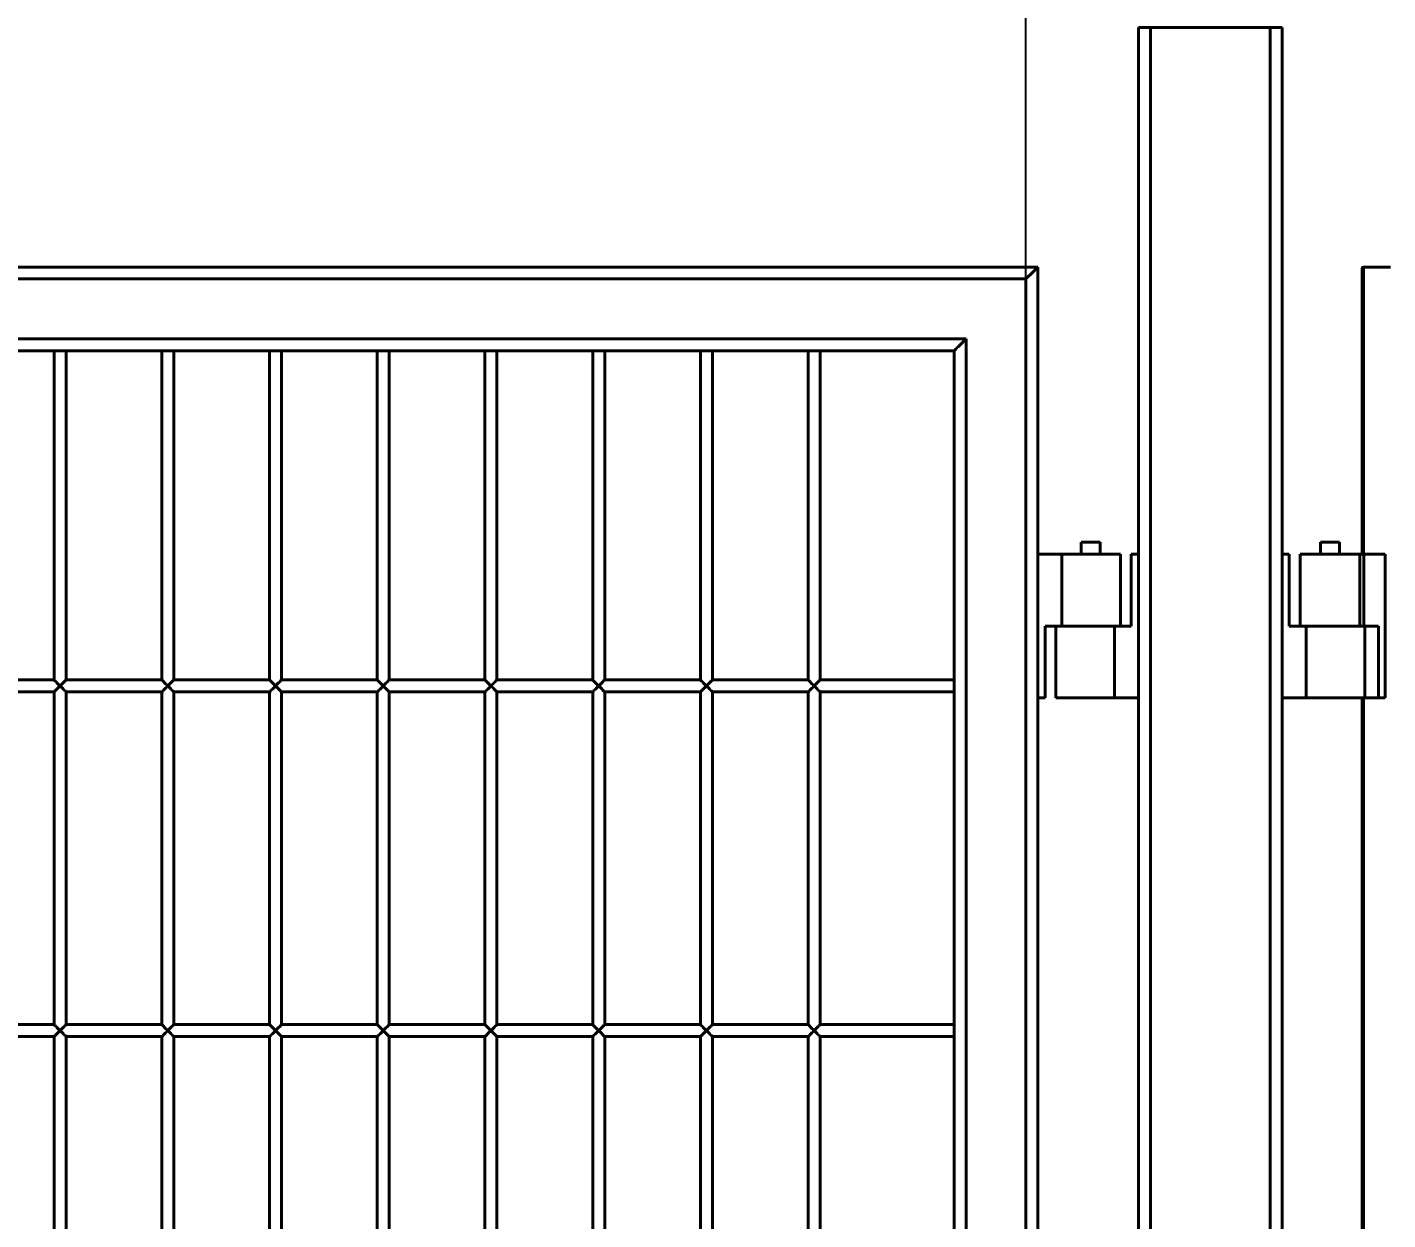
# Model space of a CAD drawing. Header units: millimetres. Extents: x 0 to 297, y 0 to 210.
# Drawn here: x 78.32 to 84, y 170.78 to 175.76 of the extents above; entities that cross this region are included whole.
import ezdxf

# ---------------------------------------------------------------- set-up
doc = ezdxf.new("R2010")
doc.units = ezdxf.units.MM
doc.header["$PDSIZE"] = -1
doc.layers.add('标注层', color=4, linetype='Continuous', lineweight=15)
doc.layers.add('轮廓实线层', color=7, linetype='Continuous', lineweight=40)
doc.styles.get("Standard").update_dxf_attribs({"font": 'gbeitc.shx', "height": 3.5})
doc.dimstyles.new('ISO-25', dxfattribs={"dimtxt": 3.5, "dimasz": 2.5, "dimexe": 1.25, "dimexo": 0, "dimtad": 1, "dimtoh": 1, "dimdec": 1, "dimlfac": 100, "dimdsep": 46, "dimtxsty": 'Standard', "dimcen": 2.5, "dimadec": 0, "dimazin": 0, "dimtfac": 1, "dimtdec": 1, "dimtmove": 0, "dimatfit": 3, "dimfxl": 1, "dimarcsym": 0})

# ---------------------------------------------------------------- blocks, each defined once
blk = doc.blocks.new('*D3')
at = {"layer": 'Defpoints', "color": 0, "transparency": 16777216}
for p in [(82.4909, 180.22), (74.0309, 174.7103), (82.4909, 174.7103)]:
    blk.add_point(p, dxfattribs=at)
at = {"layer": '标注层', "color": 0, "lineweight": -2, "transparency": 16777216}
for p, q in [((74.0309, 174.7103), (74.0309, 182.22)), ((82.4909, 174.7103), (82.4909, 182.22)), ((69.9509, 180.22), (65.8709, 180.22)), ((74.0309, 180.22), (82.4909, 180.22)), ((86.5709, 180.22), (90.6509, 180.22))]:
    blk.add_line(p, q, dxfattribs=at)
at = {"layer": '标注层', "color": 0, "transparency": 16777216}
for points in [[(69.9509, 180.9), (69.9509, 179.54), (74.0309, 180.22)], [(86.5709, 180.9), (86.5709, 179.54), (82.4909, 180.22)]]:
    blk.add_solid(points, dxfattribs=at)
at = {"layer": '标注层', "color": 0, "transparency": 16777216, "insert": (78.2609, 183.494), "char_height": 3.5, "attachment_point": 5}
blk.add_mtext('846', dxfattribs=at)

msp = doc.modelspace()

# ---------------------------------------------------------------- linework, layer by layer
at = {"layer": '轮廓实线层', "color": 7, "linetype": 'Continuous', "lineweight": 40}
for p, q in [((82.9609, 155.7603), (82.9609, 175.7603)), ((82.9609, 175.7603), (83.0109, 175.7603)), ((83.0109, 175.7603), (83.0109, 155.7603)), ((83.0109, 175.7603), (83.5109, 175.7603)), ((83.5109, 155.7603), (83.5109, 175.7603)), ((83.5109, 175.7603), (83.5609, 175.7603)), ((83.5609, 175.7603), (83.5609, 155.7603)), ((73.9809, 174.7603), (82.5409, 174.7603)), ((82.5409, 174.7603), (82.5409, 156.7603)), ((83.8948, 174.7548), (83.8948, 173.5603)), ((84.0137, 174.7603), (83.9003, 174.7603)), ((82.4909, 174.7103), (74.0309, 174.7103)), ((82.4909, 156.8103), (82.4909, 174.7103)), ((74.2809, 174.4603), (82.2409, 174.4603)), ((82.2409, 174.4603), (82.2409, 157.0603)), ((82.1909, 174.4103), (74.3309, 174.4103)), ((78.4309, 174.4103), (78.4309, 173.0353)), ((78.4809, 173.0353), (78.4809, 174.4103)), ((78.8809, 174.4103), (78.8809, 173.0353)), ((78.9309, 173.0353), (78.9309, 174.4103)), ((79.3309, 174.4103), (79.3309, 173.0353)), ((79.3809, 173.0353), (79.3809, 174.4103)), ((79.7809, 174.4103), (79.7809, 173.0353)), ((79.8309, 173.0353), (79.8309, 174.4103)), ((80.2309, 174.4103), (80.2309, 173.0353)), ((80.2809, 173.0353), (80.2809, 174.4103)), ((80.6809, 174.4103), (80.6809, 173.0353)), ((80.7309, 173.0353), (80.7309, 174.4103)), ((81.1309, 174.4103), (81.1309, 173.0353)), ((81.1809, 173.0353), (81.1809, 174.4103)), ((81.5809, 174.4103), (81.5809, 173.0353)), ((81.6309, 173.0353), (81.6309, 174.4103)), ((82.1909, 157.1103), (82.1909, 174.4103)), ((82.7209, 173.6103), (82.7209, 173.5603)), ((82.8009, 173.6103), (82.7209, 173.6103)), ((82.8009, 173.5603), (82.8009, 173.6103)), ((83.7209, 173.6103), (83.7209, 173.5603)), ((83.7209, 173.6103), (83.8009, 173.6103)), ((83.8009, 173.5603), (83.8009, 173.6103)), ((82.5409, 173.5603), (82.6409, 173.5603)), ((82.8859, 173.5603), (82.6409, 173.5603)), ((82.6409, 173.5603), (82.6409, 173.2603)), ((82.8859, 173.2603), (82.8859, 173.5603)), ((82.9309, 173.5603), (82.9609, 173.5603)), ((82.9309, 173.2603), (82.9309, 173.5603)), ((83.5909, 173.5603), (83.5609, 173.5603)), ((83.5909, 173.2603), (83.5909, 173.5603)), ((83.6359, 173.5603), (83.6359, 173.2603)), ((83.6359, 173.5603), (83.8859, 173.5603)), ((83.8859, 173.2603), (83.8859, 173.5603)), ((83.9019, 173.5603), (83.8859, 173.5603)), ((83.9019, 173.5603), (83.9019, 173.2603)), ((83.991, 173.5603), (83.9019, 173.5603)), ((83.991, 172.9603), (83.991, 173.5603)), ((82.5709, 173.2603), (82.5709, 172.9603)), ((82.6409, 173.2603), (82.5709, 173.2603)), ((82.6159, 173.2603), (82.6159, 172.9603)), ((82.7509, 173.2603), (82.6409, 173.2603)), ((82.8609, 173.2603), (82.7509, 173.2603)), ((82.8609, 172.9603), (82.8609, 173.2603)), ((82.8609, 173.2603), (82.9309, 173.2603)), ((83.6609, 173.2603), (83.5909, 173.2603)), ((83.6609, 172.9603), (83.6609, 173.2603)), ((83.6609, 173.2603), (83.7709, 173.2603)), ((83.7709, 173.2603), (83.9055, 173.2603)), ((83.9055, 173.2603), (83.9642, 173.2603)), ((83.9059, 172.9603), (83.9059, 173.2603)), ((83.9642, 173.2603), (83.9642, 172.9603)), ((78.4309, 173.0353), (78.0309, 173.0353)), ((78.8809, 173.0353), (78.4809, 173.0353)), ((79.3309, 173.0353), (78.9309, 173.0353)), ((79.7809, 173.0353), (79.3809, 173.0353)), ((80.2309, 173.0353), (79.8309, 173.0353)), ((80.6809, 173.0353), (80.2809, 173.0353)), ((81.1309, 173.0353), (80.7309, 173.0353)), ((81.5809, 173.0353), (81.1809, 173.0353)), ((82.1909, 173.0353), (81.6309, 173.0353)), ((78.0309, 172.9853), (78.4309, 172.9853)), ((78.4309, 172.9853), (78.4309, 171.5953)), ((78.4809, 171.5953), (78.4809, 172.9853)), ((78.4809, 172.9853), (78.8809, 172.9853)), ((78.8809, 172.9853), (78.8809, 171.5953)), ((78.9309, 171.5953), (78.9309, 172.9853)), ((78.9309, 172.9853), (79.3309, 172.9853)), ((79.3309, 172.9853), (79.3309, 171.5953)), ((79.3809, 172.9853), (79.7809, 172.9853)), ((79.3809, 171.5953), (79.3809, 172.9853)), ((79.7809, 172.9853), (79.7809, 171.5953)), ((79.8309, 171.5953), (79.8309, 172.9853)), ((79.8309, 172.9853), (80.2309, 172.9853)), ((80.2309, 172.9853), (80.2309, 171.5953)), ((80.2809, 171.5953), (80.2809, 172.9853)), ((80.2809, 172.9853), (80.6809, 172.9853)), ((80.6809, 172.9853), (80.6809, 171.5953)), ((80.7309, 171.5953), (80.7309, 172.9853)), ((80.7309, 172.9853), (81.1309, 172.9853)), ((81.1309, 172.9853), (81.1309, 171.5953)), ((81.1809, 171.5953), (81.1809, 172.9853)), ((81.1809, 172.9853), (81.5809, 172.9853)), ((81.5809, 172.9853), (81.5809, 171.5953)), ((81.6309, 172.9853), (82.1909, 172.9853)), ((81.6309, 171.5953), (81.6309, 172.9853)), ((82.5709, 172.9603), (82.5409, 172.9603)), ((82.8609, 172.9603), (82.6159, 172.9603)), ((82.9609, 172.9603), (82.8609, 172.9603)), ((83.5609, 172.9603), (83.6609, 172.9603)), ((83.6609, 172.9603), (83.9059, 172.9603)), ((83.8948, 172.9603), (83.8948, 158.5603)), ((83.9642, 172.9603), (83.9059, 172.9603)), ((83.9642, 172.9603), (83.991, 172.9603)), ((78.4309, 171.5953), (78.0309, 171.5953)), ((78.8809, 171.5953), (78.4809, 171.5953)), ((79.3309, 171.5953), (78.9309, 171.5953)), ((79.7809, 171.5953), (79.3809, 171.5953)), ((80.2309, 171.5953), (79.8309, 171.5953)), ((80.6809, 171.5953), (80.2809, 171.5953)), ((81.1309, 171.5953), (80.7309, 171.5953)), ((81.5809, 171.5953), (81.1809, 171.5953)), ((82.1909, 171.5953), (81.6309, 171.5953)), ((78.0309, 171.5453), (78.4309, 171.5453)), ((78.4309, 171.5453), (78.4309, 170.1553)), ((78.4809, 170.1553), (78.4809, 171.5453)), ((78.4809, 171.5453), (78.8809, 171.5453)), ((78.8809, 171.5453), (78.8809, 170.1553)), ((78.9309, 171.5453), (79.3309, 171.5453)), ((78.9309, 170.1553), (78.9309, 171.5453)), ((79.3309, 171.5453), (79.3309, 170.1553)), ((79.3809, 171.5453), (79.7809, 171.5453)), ((79.3809, 170.1553), (79.3809, 171.5453)), ((79.7809, 171.5453), (79.7809, 170.1553)), ((79.8309, 170.1553), (79.8309, 171.5453)), ((79.8309, 171.5453), (80.2309, 171.5453)), ((80.2309, 171.5453), (80.2309, 170.1553)), ((80.2809, 171.5453), (80.6809, 171.5453)), ((80.2809, 170.1553), (80.2809, 171.5453)), ((80.6809, 171.5453), (80.6809, 170.1553)), ((80.7309, 171.5453), (81.1309, 171.5453)), ((80.7309, 170.1553), (80.7309, 171.5453)), ((81.1309, 171.5453), (81.1309, 170.1553)), ((81.1809, 171.5453), (81.5809, 171.5453)), ((81.1809, 170.1553), (81.1809, 171.5453)), ((81.5809, 171.5453), (81.5809, 170.1553)), ((81.6309, 171.5453), (82.1909, 171.5453)), ((81.6309, 170.1553), (81.6309, 171.5453))]:
    msp.add_line(p, q, dxfattribs=at)
at = {"layer": '轮廓实线层', "color": 8, "linetype": 'Continuous', "lineweight": 40}
for p, q in [((83.9003, 174.7603), (83.9003, 173.5603)), ((83.9003, 172.9603), (83.9003, 158.5603))]:
    msp.add_line(p, q, dxfattribs=at)
at = {"layer": '轮廓实线层', "color": 7, "linetype": 'Continuous', "lineweight": 40, "flags": 128}
for points in [[(82.5409, 174.7603), (82.5399, 174.7593), (82.5371, 174.7565), (82.5325, 174.7518), (82.5263, 174.7456), (82.5187, 174.738), (82.51, 174.7294), (82.5007, 174.72), (82.4909, 174.7103)], [(82.2409, 174.4603), (82.2322, 174.4516), (82.2238, 174.4432), (82.2159, 174.4353), (82.2088, 174.4281), (82.2026, 174.422), (82.1976, 174.417), (82.1939, 174.4133), (82.1917, 174.411), (82.1909, 174.4103)], [(78.4309, 173.0353), (78.431, 173.0352), (78.4319, 173.0343), (78.4335, 173.0326), (78.4359, 173.0302), (78.4391, 173.0271), (78.4427, 173.0234), (78.4469, 173.0193), (78.4513, 173.0149), (78.4559, 173.0103)], [(78.4559, 173.0103), (78.4602, 173.0146), (78.4645, 173.0188), (78.4684, 173.0228), (78.472, 173.0263), (78.4751, 173.0294), (78.4776, 173.0319), (78.4794, 173.0338), (78.4805, 173.0349), (78.4809, 173.0353)], [(78.8809, 173.0353), (78.881, 173.0352), (78.8819, 173.0343), (78.8835, 173.0326), (78.8859, 173.0302), (78.8891, 173.0271), (78.8927, 173.0234), (78.8969, 173.0193), (78.9013, 173.0149), (78.9059, 173.0103)], [(78.9059, 173.0103), (78.9102, 173.0146), (78.9145, 173.0188), (78.9184, 173.0228), (78.922, 173.0263), (78.9251, 173.0294), (78.9276, 173.0319), (78.9294, 173.0338), (78.9305, 173.0349), (78.9309, 173.0353)], [(79.3309, 173.0353), (79.331, 173.0352), (79.3319, 173.0343), (79.3335, 173.0326), (79.3359, 173.0302), (79.3391, 173.0271), (79.3427, 173.0234), (79.3469, 173.0193), (79.3513, 173.0149), (79.3559, 173.0103)], [(79.3559, 173.0103), (79.3602, 173.0146), (79.3645, 173.0188), (79.3684, 173.0228), (79.372, 173.0263), (79.3751, 173.0294), (79.3776, 173.0319), (79.3794, 173.0338), (79.3805, 173.0349), (79.3809, 173.0353)], [(79.7809, 173.0353), (79.781, 173.0352), (79.7819, 173.0343), (79.7835, 173.0326), (79.786, 173.0302), (79.7891, 173.0271), (79.7927, 173.0234), (79.7969, 173.0193), (79.8013, 173.0149), (79.8059, 173.0103)], [(79.8059, 173.0103), (79.8102, 173.0146), (79.8145, 173.0188), (79.8184, 173.0228), (79.822, 173.0263), (79.8251, 173.0294), (79.8276, 173.0319), (79.8294, 173.0338), (79.8305, 173.0349), (79.8309, 173.0353)], [(80.2309, 173.0353), (80.231, 173.0352), (80.2319, 173.0343), (80.2335, 173.0326), (80.2359, 173.0302), (80.2391, 173.0271), (80.2427, 173.0234), (80.2469, 173.0193), (80.2513, 173.0149), (80.2559, 173.0103)], [(80.2559, 173.0103), (80.2602, 173.0146), (80.2645, 173.0188), (80.2684, 173.0228), (80.272, 173.0263), (80.2751, 173.0294), (80.2776, 173.0319), (80.2794, 173.0338), (80.2805, 173.0349), (80.2809, 173.0353)], [(80.6809, 173.0353), (80.681, 173.0352), (80.6819, 173.0343), (80.6835, 173.0326), (80.6859, 173.0302), (80.6891, 173.0271), (80.6927, 173.0234), (80.6969, 173.0193), (80.7013, 173.0149), (80.7059, 173.0103)], [(80.7059, 173.0103), (80.7102, 173.0146), (80.7145, 173.0188), (80.7184, 173.0228), (80.722, 173.0263), (80.7251, 173.0294), (80.7276, 173.0319), (80.7294, 173.0338), (80.7305, 173.0349), (80.7309, 173.0353)], [(81.1309, 173.0353), (81.131, 173.0352), (81.1319, 173.0343), (81.1335, 173.0326), (81.1359, 173.0302), (81.1391, 173.0271), (81.1427, 173.0234), (81.1469, 173.0193), (81.1513, 173.0149), (81.1559, 173.0103)], [(81.1559, 173.0103), (81.1602, 173.0146), (81.1645, 173.0188), (81.1684, 173.0228), (81.172, 173.0263), (81.1751, 173.0294), (81.1776, 173.0319), (81.1794, 173.0338), (81.1805, 173.0349), (81.1809, 173.0353)], [(81.5809, 173.0353), (81.581, 173.0352), (81.5819, 173.0343), (81.5835, 173.0326), (81.5859, 173.0302), (81.5891, 173.0271), (81.5927, 173.0234), (81.5969, 173.0193), (81.6013, 173.0149), (81.6059, 173.0103)], [(81.6059, 173.0103), (81.6102, 173.0146), (81.6145, 173.0188), (81.6184, 173.0228), (81.622, 173.0263), (81.6251, 173.0294), (81.6276, 173.0319), (81.6294, 173.0338), (81.6305, 173.0349), (81.6309, 173.0353)], [(78.4559, 173.0103), (78.4513, 173.0057), (78.4469, 173.0012), (78.4427, 172.9971), (78.4391, 172.9934), (78.4359, 172.9903), (78.4335, 172.9879), (78.4319, 172.9862), (78.431, 172.9854), (78.4309, 172.9853)], [(78.4809, 172.9853), (78.4805, 172.9856), (78.4794, 172.9868), (78.4776, 172.9886), (78.4751, 172.9911), (78.472, 172.9942), (78.4684, 172.9978), (78.4645, 173.0017), (78.4602, 173.0059), (78.4559, 173.0103)], [(78.9059, 173.0103), (78.9013, 173.0057), (78.8969, 173.0012), (78.8927, 172.9971), (78.8891, 172.9934), (78.8859, 172.9903), (78.8835, 172.9879), (78.8819, 172.9862), (78.881, 172.9854), (78.8809, 172.9853)], [(78.9309, 172.9853), (78.9305, 172.9856), (78.9294, 172.9868), (78.9276, 172.9886), (78.9251, 172.9911), (78.922, 172.9942), (78.9184, 172.9978), (78.9145, 173.0017), (78.9102, 173.0059), (78.9059, 173.0103)], [(79.3559, 173.0103), (79.3513, 173.0057), (79.3469, 173.0012), (79.3427, 172.9971), (79.3391, 172.9934), (79.3359, 172.9903), (79.3335, 172.9879), (79.3319, 172.9862), (79.331, 172.9854), (79.3309, 172.9853)], [(79.3809, 172.9853), (79.3805, 172.9856), (79.3794, 172.9868), (79.3776, 172.9886), (79.3751, 172.9911), (79.372, 172.9942), (79.3684, 172.9978), (79.3645, 173.0017), (79.3602, 173.0059), (79.3559, 173.0103)], [(79.8059, 173.0103), (79.8013, 173.0057), (79.7969, 173.0012), (79.7927, 172.9971), (79.7891, 172.9934), (79.786, 172.9903), (79.7835, 172.9879), (79.7819, 172.9862), (79.781, 172.9854), (79.7809, 172.9853)], [(79.8309, 172.9853), (79.8305, 172.9856), (79.8294, 172.9868), (79.8276, 172.9886), (79.8251, 172.9911), (79.822, 172.9942), (79.8184, 172.9978), (79.8145, 173.0017), (79.8102, 173.0059), (79.8059, 173.0103)], [(80.2559, 173.0103), (80.2513, 173.0057), (80.2469, 173.0012), (80.2427, 172.9971), (80.2391, 172.9934), (80.2359, 172.9903), (80.2335, 172.9879), (80.2319, 172.9862), (80.231, 172.9854), (80.2309, 172.9853)], [(80.2809, 172.9853), (80.2805, 172.9856), (80.2794, 172.9868), (80.2776, 172.9886), (80.2751, 172.9911), (80.272, 172.9942), (80.2684, 172.9978), (80.2645, 173.0017), (80.2602, 173.0059), (80.2559, 173.0103)], [(80.7059, 173.0103), (80.7013, 173.0057), (80.6969, 173.0012), (80.6927, 172.9971), (80.6891, 172.9934), (80.6859, 172.9903), (80.6835, 172.9879), (80.6819, 172.9862), (80.681, 172.9854), (80.6809, 172.9853)], [(80.7309, 172.9853), (80.7305, 172.9856), (80.7294, 172.9868), (80.7276, 172.9886), (80.7251, 172.9911), (80.722, 172.9942), (80.7184, 172.9978), (80.7145, 173.0017), (80.7102, 173.0059), (80.7059, 173.0103)], [(81.1559, 173.0103), (81.1513, 173.0057), (81.1469, 173.0012), (81.1427, 172.9971), (81.1391, 172.9934), (81.1359, 172.9903), (81.1335, 172.9879), (81.1319, 172.9862), (81.131, 172.9854), (81.1309, 172.9853)], [(81.1809, 172.9853), (81.1805, 172.9856), (81.1794, 172.9868), (81.1776, 172.9886), (81.1751, 172.9911), (81.172, 172.9942), (81.1684, 172.9978), (81.1645, 173.0017), (81.1602, 173.0059), (81.1559, 173.0103)], [(81.6059, 173.0103), (81.6013, 173.0057), (81.5969, 173.0012), (81.5927, 172.9971), (81.5891, 172.9934), (81.5859, 172.9903), (81.5835, 172.9879), (81.5819, 172.9862), (81.581, 172.9854), (81.5809, 172.9853)], [(81.6309, 172.9853), (81.6305, 172.9856), (81.6294, 172.9868), (81.6276, 172.9886), (81.6251, 172.9911), (81.622, 172.9942), (81.6184, 172.9978), (81.6145, 173.0017), (81.6102, 173.0059), (81.6059, 173.0103)], [(78.4309, 171.5953), (78.431, 171.5952), (78.4319, 171.5943), (78.4335, 171.5926), (78.4359, 171.5902), (78.4391, 171.5871), (78.4427, 171.5834), (78.4469, 171.5793), (78.4513, 171.5749), (78.4559, 171.5703)], [(78.4559, 171.5703), (78.4602, 171.5746), (78.4645, 171.5788), (78.4684, 171.5828), (78.472, 171.5863), (78.4751, 171.5894), (78.4776, 171.5919), (78.4794, 171.5938), (78.4805, 171.5949), (78.4809, 171.5953)], [(78.8809, 171.5953), (78.881, 171.5952), (78.8819, 171.5943), (78.8835, 171.5926), (78.8859, 171.5902), (78.8891, 171.5871), (78.8927, 171.5834), (78.8969, 171.5793), (78.9013, 171.5749), (78.9059, 171.5703)], [(78.9059, 171.5703), (78.9102, 171.5746), (78.9145, 171.5788), (78.9184, 171.5828), (78.922, 171.5863), (78.9251, 171.5894), (78.9276, 171.5919), (78.9294, 171.5938), (78.9305, 171.5949), (78.9309, 171.5953)], [(79.3309, 171.5953), (79.331, 171.5952), (79.3319, 171.5943), (79.3335, 171.5926), (79.3359, 171.5902), (79.3391, 171.5871), (79.3427, 171.5834), (79.3469, 171.5793), (79.3513, 171.5749), (79.3559, 171.5703)], [(79.3559, 171.5703), (79.3602, 171.5746), (79.3645, 171.5788), (79.3684, 171.5828), (79.372, 171.5863), (79.3751, 171.5894), (79.3776, 171.5919), (79.3794, 171.5938), (79.3805, 171.5949), (79.3809, 171.5953)], [(79.7809, 171.5953), (79.781, 171.5952), (79.7819, 171.5943), (79.7835, 171.5926), (79.786, 171.5902), (79.7891, 171.5871), (79.7927, 171.5834), (79.7969, 171.5793), (79.8013, 171.5749), (79.8059, 171.5703)], [(79.8059, 171.5703), (79.8102, 171.5746), (79.8145, 171.5788), (79.8184, 171.5828), (79.822, 171.5863), (79.8251, 171.5894), (79.8276, 171.5919), (79.8294, 171.5938), (79.8305, 171.5949), (79.8309, 171.5953)], [(80.2309, 171.5953), (80.2313, 171.5949), (80.2324, 171.5938), (80.2342, 171.5919), (80.2367, 171.5894), (80.2398, 171.5863), (80.2434, 171.5828), (80.2473, 171.5788), (80.2516, 171.5746), (80.2559, 171.5703)], [(80.2559, 171.5703), (80.2605, 171.5749), (80.2649, 171.5793), (80.2691, 171.5834), (80.2727, 171.5871), (80.2759, 171.5902), (80.2783, 171.5926), (80.2799, 171.5943), (80.2808, 171.5952), (80.2809, 171.5953)], [(80.6809, 171.5953), (80.681, 171.5952), (80.6819, 171.5943), (80.6835, 171.5926), (80.6859, 171.5902), (80.6891, 171.5871), (80.6927, 171.5834), (80.6969, 171.5793), (80.7013, 171.5749), (80.7059, 171.5703)], [(80.7059, 171.5703), (80.7102, 171.5746), (80.7145, 171.5788), (80.7184, 171.5828), (80.722, 171.5863), (80.7251, 171.5894), (80.7276, 171.5919), (80.7294, 171.5938), (80.7305, 171.5949), (80.7309, 171.5953)], [(81.1309, 171.5953), (81.131, 171.5952), (81.1319, 171.5943), (81.1335, 171.5926), (81.1359, 171.5902), (81.1391, 171.5871), (81.1427, 171.5834), (81.1469, 171.5793), (81.1513, 171.5749), (81.1559, 171.5703)], [(81.1559, 171.5703), (81.1602, 171.5746), (81.1645, 171.5788), (81.1684, 171.5828), (81.172, 171.5863), (81.1751, 171.5894), (81.1776, 171.5919), (81.1794, 171.5938), (81.1805, 171.5949), (81.1809, 171.5953)], [(81.5809, 171.5953), (81.581, 171.5952), (81.5819, 171.5943), (81.5835, 171.5926), (81.5859, 171.5902), (81.5891, 171.5871), (81.5927, 171.5834), (81.5969, 171.5793), (81.6013, 171.5749), (81.6059, 171.5703)], [(81.6059, 171.5703), (81.6102, 171.5746), (81.6145, 171.5788), (81.6184, 171.5828), (81.622, 171.5863), (81.6251, 171.5894), (81.6276, 171.5919), (81.6294, 171.5938), (81.6305, 171.5949), (81.6309, 171.5953)], [(78.4559, 171.5703), (78.4513, 171.5657), (78.4469, 171.5612), (78.4427, 171.5571), (78.4391, 171.5534), (78.4359, 171.5503), (78.4335, 171.5479), (78.4319, 171.5462), (78.431, 171.5454), (78.4309, 171.5453)], [(78.4809, 171.5453), (78.4805, 171.5456), (78.4794, 171.5468), (78.4776, 171.5486), (78.4751, 171.5511), (78.472, 171.5542), (78.4684, 171.5578), (78.4645, 171.5617), (78.4602, 171.5659), (78.4559, 171.5703)], [(78.9059, 171.5703), (78.9013, 171.5657), (78.8969, 171.5612), (78.8927, 171.5571), (78.8891, 171.5534), (78.8859, 171.5503), (78.8835, 171.5479), (78.8819, 171.5462), (78.881, 171.5454), (78.8809, 171.5453)], [(78.9309, 171.5453), (78.9305, 171.5456), (78.9294, 171.5468), (78.9276, 171.5486), (78.9251, 171.5511), (78.922, 171.5542), (78.9184, 171.5578), (78.9145, 171.5617), (78.9102, 171.5659), (78.9059, 171.5703)], [(79.3559, 171.5703), (79.3513, 171.5657), (79.3469, 171.5612), (79.3427, 171.5571), (79.3391, 171.5534), (79.3359, 171.5503), (79.3335, 171.5479), (79.3319, 171.5462), (79.331, 171.5454), (79.3309, 171.5453)], [(79.3809, 171.5453), (79.3805, 171.5456), (79.3794, 171.5468), (79.3776, 171.5486), (79.3751, 171.5511), (79.372, 171.5542), (79.3684, 171.5578), (79.3645, 171.5617), (79.3602, 171.5659), (79.3559, 171.5703)], [(79.8059, 171.5703), (79.8013, 171.5657), (79.7969, 171.5612), (79.7927, 171.5571), (79.7891, 171.5534), (79.786, 171.5503), (79.7835, 171.5479), (79.7819, 171.5462), (79.781, 171.5454), (79.7809, 171.5453)], [(79.8309, 171.5453), (79.8305, 171.5456), (79.8294, 171.5468), (79.8276, 171.5486), (79.8251, 171.5511), (79.822, 171.5542), (79.8184, 171.5578), (79.8145, 171.5617), (79.8102, 171.5659), (79.8059, 171.5703)], [(80.2559, 171.5703), (80.2516, 171.5659), (80.2473, 171.5617), (80.2434, 171.5578), (80.2398, 171.5542), (80.2367, 171.5511), (80.2342, 171.5486), (80.2324, 171.5468), (80.2313, 171.5456), (80.2309, 171.5453)], [(80.2809, 171.5453), (80.2808, 171.5454), (80.2799, 171.5462), (80.2783, 171.5479), (80.2759, 171.5503), (80.2727, 171.5534), (80.2691, 171.5571), (80.2649, 171.5612), (80.2605, 171.5657), (80.2559, 171.5703)], [(80.7059, 171.5703), (80.7013, 171.5657), (80.6969, 171.5612), (80.6927, 171.5571), (80.6891, 171.5534), (80.6859, 171.5503), (80.6835, 171.5479), (80.6819, 171.5462), (80.681, 171.5454), (80.6809, 171.5453)], [(80.7309, 171.5453), (80.7305, 171.5456), (80.7294, 171.5468), (80.7276, 171.5486), (80.7251, 171.5511), (80.722, 171.5542), (80.7184, 171.5578), (80.7145, 171.5617), (80.7102, 171.5659), (80.7059, 171.5703)], [(81.1559, 171.5703), (81.1513, 171.5657), (81.1469, 171.5612), (81.1427, 171.5571), (81.1391, 171.5534), (81.1359, 171.5503), (81.1335, 171.5479), (81.1319, 171.5462), (81.131, 171.5454), (81.1309, 171.5453)], [(81.1809, 171.5453), (81.1805, 171.5456), (81.1794, 171.5468), (81.1776, 171.5486), (81.1751, 171.5511), (81.172, 171.5542), (81.1684, 171.5578), (81.1645, 171.5617), (81.1602, 171.5659), (81.1559, 171.5703)], [(81.6059, 171.5703), (81.6013, 171.5657), (81.5969, 171.5612), (81.5927, 171.5571), (81.5891, 171.5534), (81.5859, 171.5503), (81.5835, 171.5479), (81.5819, 171.5462), (81.581, 171.5454), (81.5809, 171.5453)], [(81.6309, 171.5453), (81.6305, 171.5456), (81.6294, 171.5468), (81.6276, 171.5486), (81.6251, 171.5511), (81.622, 171.5542), (81.6184, 171.5578), (81.6145, 171.5617), (81.6102, 171.5659), (81.6059, 171.5703)]]:
    msp.add_lwpolyline(points, dxfattribs=at)
at = {"layer": '轮廓实线层', "color": 7, "linetype": 'Continuous', "lineweight": 40}
msp.add_ellipse((83.9448, 174.7103), major_axis=(0.0486, -0.0486), ratio=0.239838, start_param=2.906201, end_param=3.376984, dxfattribs=at)

# ---------------------------------------------------------------- dimensions: what is measured, and where the dimension line sits
at = {"layer": '标注层'}
dim = msp.add_linear_dim(base=(82.4909, 180.22), p1=(74.0309, 174.7103), p2=(82.4909, 174.7103), dimstyle='ISO-25', override={"dimtxt": 3.5, "dimasz": 4.08, "dimexe": 2, "dimexo": 0, "dimgap": 1.524, "dimtih": 1, "dimtoh": 1, "dimdec": 0, "dimlfac": 100, "dimzin": 0, "dimadec": 2, "dimtzin": 0}, dxfattribs=at)
dim.commit()
dim.dimension.update_dxf_attribs({"geometry": '*D3', "text_midpoint": (78.2609, 180.22), "dimtype": 160})

doc.saveas('drawing.dxf')
